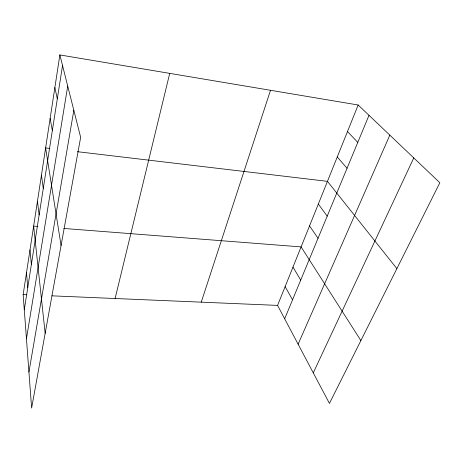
<?xml version="1.0" encoding="UTF-8"?>
<svg xmlns="http://www.w3.org/2000/svg" width="463" height="463" viewBox="0 0 463 463"><rect width="100%" height="100%" fill="white"/><g stroke="black" fill="none" stroke-linecap="round" stroke-linejoin="round"><path stroke-width="0.69" d="M59.866 54.929L80.655 137.337L31.623 408.071L23.15 294.613L59.866 54.929L358.159 105.003L439.85 182.729L329.448 403.423L277.574 305.395L358.159 105.003M24.284 309.776L62.528 65.48M26.449 338.818L67.72 86.077M28.932 372.044L73.831 110.287M115.113 298.513L169.724 73.368M201.249 302.16L270.514 90.291M284.67 318.799L368.999 115.316M298.114 344.206L389.823 135.132M313.277 372.854L413.766 157.906M23.15 294.613L26.761 294.769M51.914 295.834L277.574 305.395M37.85 226.43L33.643 226.106L45.154 333.366M63.807 228.45L301.1 246.901L360.885 340.577M49.859 148.426L45.617 147.923L61.058 245.546M77.39 151.69L327.457 181.351L396.878 268.633M347.487 131.556L357.783 142.384M337.261 156.98L347.053 168.277M318.324 204.061L327.214 216.146M309.544 225.898L318.029 238.306M292.969 267.122L300.713 280.086M285.133 286.609L292.541 299.804M54.871 87.507L57.302 98.868M50.131 118.464L52.342 130.549M41.444 175.182L43.279 188.441M37.457 201.214L39.129 214.954M29.997 249.922L31.374 264.466M26.501 272.736L27.751 287.61"/></g></svg>
